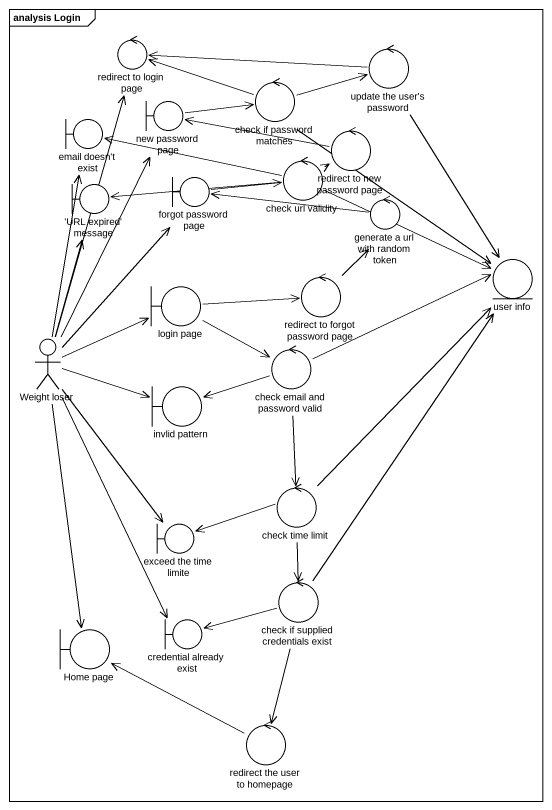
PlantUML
@startuml
mainframe analysis Login
control "redirect to login page" as redirect_to_login_page
control "update the user's password" as update_the_user_s_password
control "check if password matches" as check_if_password_matches
boundary "email doesn't exist" as email_doesn_t_exist
boundary "new password page" as new_password_page
control "redirect to new password page" as redirect_to_new_password
boundary "forgot password page" as forgot_password_page
control "check url validity" as check_url_validity
boundary "'URL expired' message" as URL_expired_message
control "generate a url with random token" as generate_a_url_with_random
entity "user info" as user_info
boundary "login page" as login_page
control "redirect to forgot password page" as redirect_to_forgot_password
actor "Weight loser" as Weight_loser
control "check email and password valid" as check_email_and_password
boundary "invlid pattern" as invlid_pattern
control "check time limit" as check_time_limit
boundary "exceed the time limite" as exceed_the_time_limite
control "check if supplied credentials exist" as check_if_supplied
boundary "credential already exist" as credential_already_exist
boundary "Home page" as Home_page
control "redirect the user to homepage" as redirect_the_user_to
update_the_user_s_password -left-> redirect_to_login_page
update_the_user_s_password --> user_info
check_if_password_matches -left-> redirect_to_login_page
check_if_password_matches -right-> update_the_user_s_password
check_if_password_matches --> user_info
new_password_page -right-> check_if_password_matches
redirect_to_new_password -left-> new_password_page
forgot_password_page -right-> check_url_validity
check_url_validity -left-> email_doesn_t_exist
check_url_validity -right-> redirect_to_new_password
check_url_validity -left-> URL_expired_message
check_url_validity -right-> user_info
generate_a_url_with_random -left-> forgot_password_page
login_page -right-> redirect_to_forgot_password
login_page --> check_email_and_password
redirect_to_forgot_password -up-> generate_a_url_with_random
Weight_loser -up-> redirect_to_login_page
Weight_loser -up-> email_doesn_t_exist
Weight_loser -up-> new_password_page
Weight_loser -up-> forgot_password_page
Weight_loser -up-> URL_expired_message
Weight_loser -right-> login_page
Weight_loser -right-> invlid_pattern
Weight_loser --> exceed_the_time_limite
Weight_loser --> credential_already_exist
Weight_loser --> Home_page
check_email_and_password -right-> user_info
check_email_and_password -left-> invlid_pattern
check_email_and_password --> check_time_limit
check_time_limit -up-> user_info
check_time_limit -left-> exceed_the_time_limite
check_time_limit --> check_if_supplied
check_if_supplied -up-> user_info
check_if_supplied -left-> credential_already_exist
check_if_supplied --> redirect_the_user_to
redirect_the_user_to -left-> Home_page
@enduml
